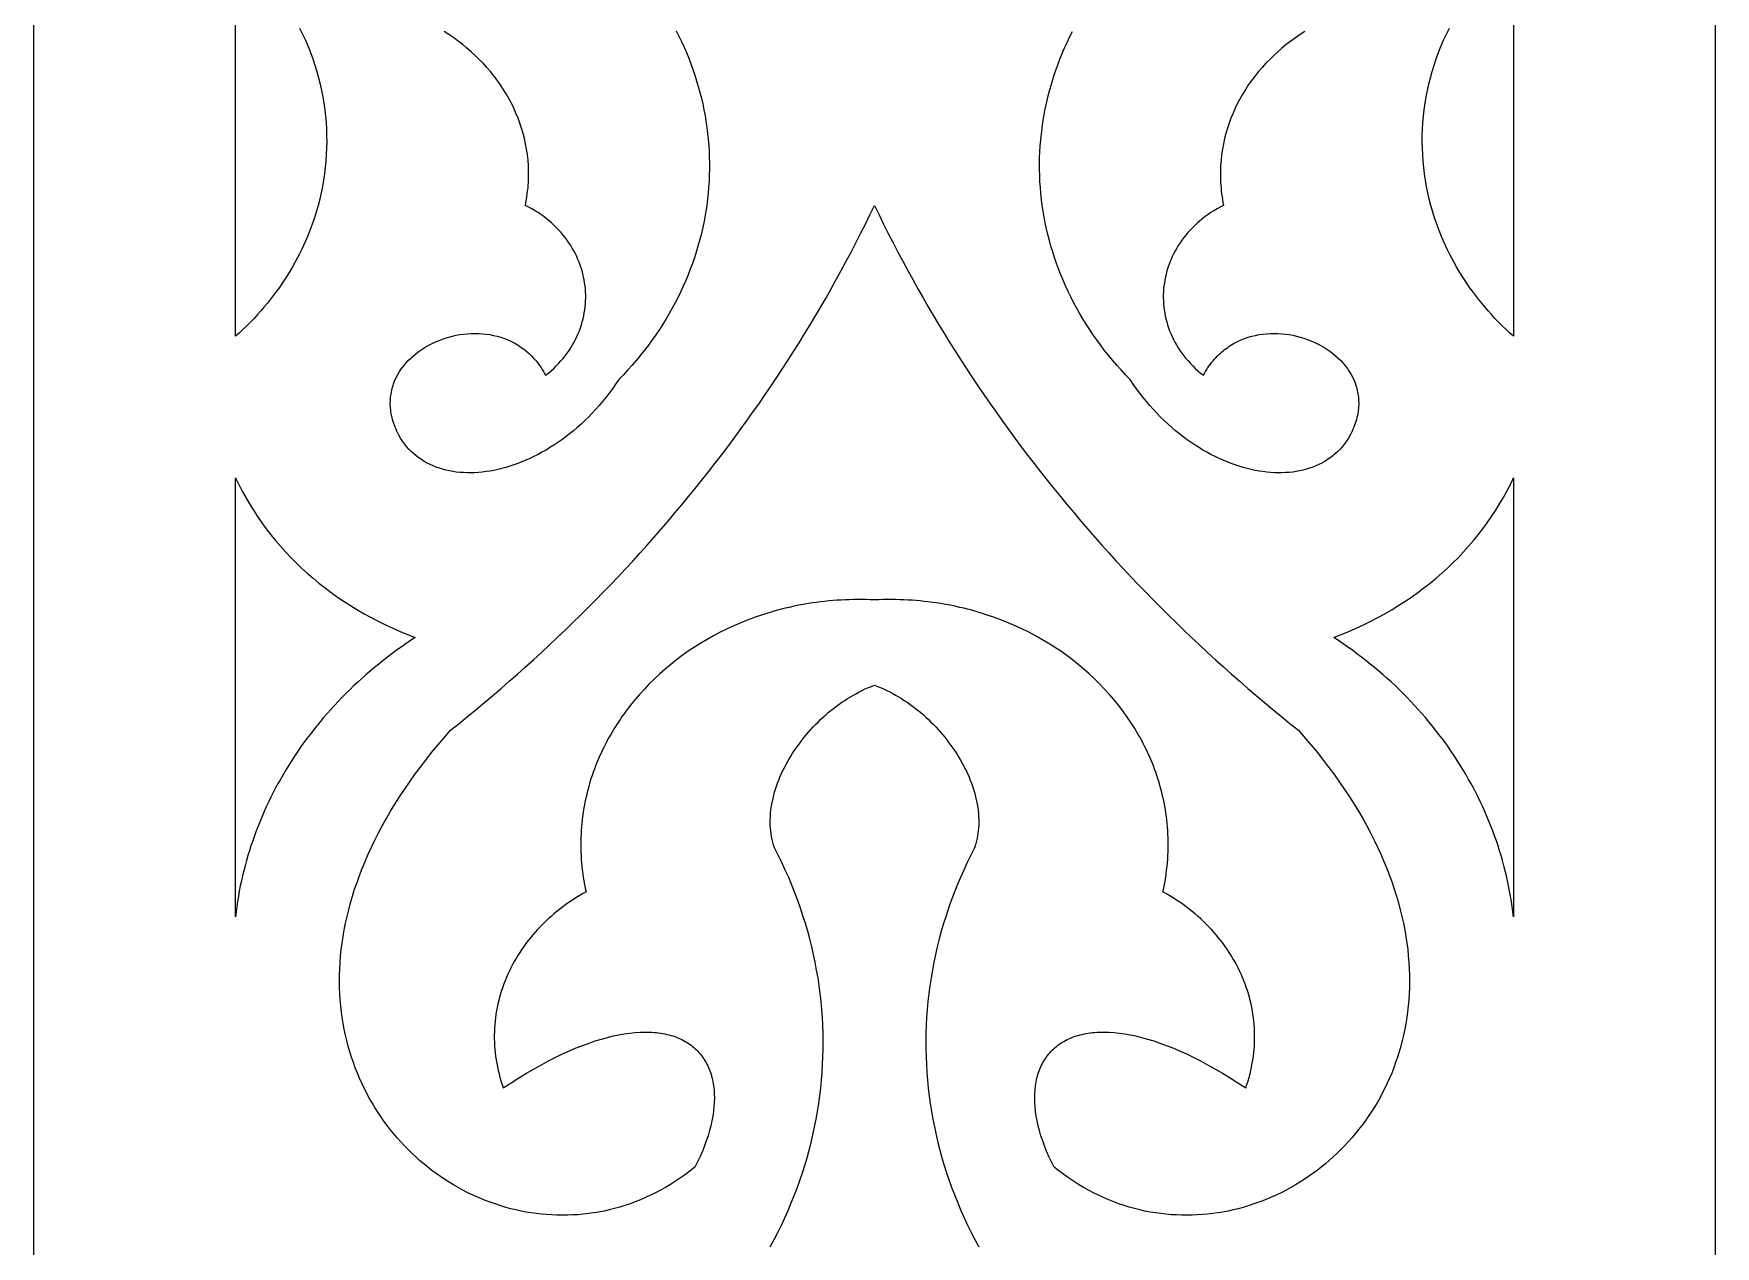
# Model space of a CAD drawing. Extents: x 2404 to 3052, y -2673 to -933.
# Drawn here: x 2404 to 2654, y -1784.7 to -1604.3 of the extents above; entities that cross this region are included whole.
import ezdxf

# ---------------------------------------------------------------- set-up
doc = ezdxf.new("R2010")
doc.units = 0
doc.layers.add('LAYER_1', color=18, linetype='CONTINUOUS')

msp = doc.modelspace()

# ---------------------------------------------------------------- linework, layer by layer
at = {"layer": 'LAYER_1'}
for points in [[(2404.01, -2673.09), (2654.01, -2673.09), (2654.01, -933.09), (2404.01, -933.09)], [(2529.01, -1629.91), (2529.68, -1631.3), (2530.37, -1632.69), (2531.06, -1634.07), (2531.77, -1635.45), (2532.49, -1636.82), (2533.21, -1638.19), (2533.95, -1639.55), (2534.7, -1640.91), (2535.45, -1642.27), (2536.22, -1643.62), (2537, -1644.96), (2537.79, -1646.3), (2538.59, -1647.63), (2539.4, -1648.96), (2540.22, -1650.29), (2541.05, -1651.61), (2541.89, -1652.92), (2542.73, -1654.23), (2543.59, -1655.53), (2544.46, -1656.83), (2545.34, -1658.12), (2546.23, -1659.41), (2547.13, -1660.69), (2548.04, -1661.96), (2548.96, -1663.23), (2549.89, -1664.5), (2550.82, -1665.75), (2551.77, -1667.01), (2552.73, -1668.25), (2553.69, -1669.49), (2554.67, -1670.73), (2555.66, -1671.96), (2556.65, -1673.18), (2557.66, -1674.4), (2558.67, -1675.61), (2559.7, -1676.82), (2560.73, -1678.01), (2561.77, -1679.21), (2562.82, -1680.39), (2563.88, -1681.57), (2564.95, -1682.75), (2566.03, -1683.92), (2567.12, -1685.08), (2568.22, -1686.23), (2569.33, -1687.38), (2570.44, -1688.52), (2571.57, -1689.66), (2572.7, -1690.79), (2573.84, -1691.91), (2574.99, -1693.02), (2576.15, -1694.13), (2577.32, -1695.23), (2578.5, -1696.33), (2579.69, -1697.42), (2580.88, -1698.5), (2582.09, -1699.57), (2583.3, -1700.64), (2584.52, -1701.7), (2585.75, -1702.76), (2586.99, -1703.8), (2588.24, -1704.84), (2589.5, -1705.87), (2590.76, -1706.9), (2592.03, -1707.91), (2593, -1709.02), (2593.94, -1710.13), (2594.84, -1711.24), (2595.72, -1712.34), (2596.56, -1713.44), (2597.37, -1714.53), (2598.15, -1715.63), (2598.89, -1716.72), (2599.61, -1717.81), (2600.3, -1718.89), (2600.95, -1719.97), (2601.58, -1721.05), (2602.18, -1722.12), (2602.75, -1723.19), (2603.29, -1724.25), (2603.8, -1725.31), (2604.28, -1726.36), (2604.74, -1727.41), (2605.16, -1728.45), (2605.56, -1729.49), (2605.94, -1730.53), (2606.28, -1731.55), (2606.61, -1732.58), (2606.9, -1733.59), (2607.17, -1734.6), (2607.41, -1735.6), (2607.63, -1736.6), (2607.83, -1737.59), (2608, -1738.57), (2608.14, -1739.55), (2608.27, -1740.52), (2608.36, -1741.48), (2608.44, -1742.43), (2608.49, -1743.38), (2608.52, -1744.32), (2608.53, -1745.25), (2608.52, -1746.17), (2608.48, -1747.08), (2608.42, -1747.99), (2608.35, -1748.88), (2608.25, -1749.77), (2608.13, -1750.65), (2607.99, -1751.52), (2607.83, -1752.38), (2607.65, -1753.23), (2607.45, -1754.07), (2607.24, -1754.89), (2607, -1755.71), (2606.75, -1756.52), (2606.48, -1757.32), (2606.19, -1758.11), (2605.89, -1758.89), (2605.56, -1759.65), (2605.22, -1760.41), (2604.87, -1761.15), (2604.5, -1761.88), (2604.11, -1762.6), (2603.71, -1763.31), (2603.29, -1764.01), (2602.86, -1764.69), (2602.41, -1765.36), (2601.95, -1766.02), (2601.47, -1766.67), (2600.98, -1767.3), (2600.48, -1767.92), (2599.97, -1768.53), (2599.44, -1769.12), (2598.9, -1769.7), (2598.35, -1770.27), (2597.78, -1770.82), (2597.21, -1771.35), (2596.62, -1771.88), (2596.03, -1772.39), (2595.42, -1772.88), (2594.8, -1773.36), (2594.18, -1773.82), (2593.54, -1774.27), (2592.89, -1774.7), (2592.24, -1775.12), (2591.57, -1775.52), (2590.9, -1775.91), (2590.22, -1776.28), (2589.54, -1776.63), (2588.84, -1776.97), (2588.14, -1777.29), (2587.43, -1777.6), (2586.72, -1777.88), (2586, -1778.15), (2585.27, -1778.4), (2584.54, -1778.64), (2583.8, -1778.86), (2583.06, -1779.06), (2582.31, -1779.24), (2581.56, -1779.4), (2580.8, -1779.55), (2580.05, -1779.67), (2579.28, -1779.78), (2578.52, -1779.87), (2577.75, -1779.94), (2576.98, -1779.99), (2576.21, -1780.02), (2575.43, -1780.03), (2574.66, -1780.02), (2573.88, -1779.99), (2573.1, -1779.95), (2572.33, -1779.88), (2571.55, -1779.79), (2570.77, -1779.68), (2569.99, -1779.55), (2569.22, -1779.4), (2568.44, -1779.22), (2567.67, -1779.03), (2566.89, -1778.81), (2566.12, -1778.58), (2565.35, -1778.32), (2564.59, -1778.04), (2563.82, -1777.73), (2563.06, -1777.41), (2562.31, -1777.06), (2561.55, -1776.69), (2560.8, -1776.3), (2560.06, -1775.88), (2559.32, -1775.44), (2558.58, -1774.98), (2557.86, -1774.49), (2557.13, -1773.98), (2556.41, -1773.44), (2555.7, -1772.88), (2555.3, -1772.08), (2554.93, -1771.28), (2554.59, -1770.5), (2554.29, -1769.72), (2554.01, -1768.95), (2553.76, -1768.2), (2553.54, -1767.45), (2553.35, -1766.72), (2553.19, -1766), (2553.06, -1765.3), (2552.95, -1764.61), (2552.88, -1763.93), (2552.83, -1763.27), (2552.82, -1762.62), (2552.83, -1761.99), (2552.87, -1761.37), (2552.94, -1760.78), (2552.98, -1760.48), (2553.03, -1760.2), (2553.09, -1759.91), (2553.15, -1759.63), (2553.23, -1759.36), (2553.3, -1759.09), (2553.39, -1758.82), (2553.48, -1758.56), (2553.58, -1758.31), (2553.69, -1758.06), (2553.8, -1757.81), (2553.92, -1757.57), (2554.04, -1757.33), (2554.17, -1757.1), (2554.31, -1756.88), (2554.46, -1756.66), (2554.61, -1756.44), (2554.77, -1756.23), (2554.93, -1756.03), (2555.1, -1755.83), (2555.28, -1755.64), (2555.47, -1755.45), (2555.66, -1755.27), (2555.85, -1755.1), (2556.06, -1754.93), (2556.27, -1754.76), (2556.48, -1754.61), (2556.71, -1754.45), (2556.93, -1754.31), (2557.17, -1754.17), (2557.41, -1754.04), (2557.66, -1753.91), (2557.91, -1753.79), (2558.17, -1753.68), (2558.44, -1753.57), (2558.71, -1753.47), (2558.99, -1753.37), (2559.27, -1753.29), (2559.56, -1753.21), (2559.86, -1753.13), (2560.16, -1753.07), (2560.47, -1753.01), (2560.78, -1752.95), (2561.1, -1752.91), (2561.43, -1752.87), (2561.76, -1752.84), (2562.1, -1752.81), (2562.44, -1752.8), (2562.79, -1752.79), (2563.15, -1752.79), (2563.88, -1752.81), (2564.63, -1752.86), (2565.4, -1752.94), (2566.2, -1753.05), (2567.02, -1753.2), (2567.86, -1753.37), (2568.72, -1753.58), (2569.61, -1753.83), (2570.51, -1754.11), (2571.44, -1754.42), (2572.39, -1754.77), (2573.36, -1755.16), (2574.35, -1755.58), (2575.37, -1756.04), (2576.4, -1756.53), (2577.45, -1757.07), (2578.53, -1757.64), (2579.62, -1758.25), (2580.73, -1758.9), (2581.87, -1759.59), (2583.02, -1760.32), (2584.19, -1761.09), (2584.37, -1760.57), (2584.54, -1760.05), (2584.69, -1759.53), (2584.83, -1759.01), (2584.96, -1758.49), (2585.07, -1757.97), (2585.17, -1757.44), (2585.26, -1756.92), (2585.33, -1756.39), (2585.4, -1755.87), (2585.45, -1755.35), (2585.48, -1754.82), (2585.51, -1754.3), (2585.52, -1753.78), (2585.52, -1753.26), (2585.51, -1752.74), (2585.49, -1752.22), (2585.45, -1751.7), (2585.41, -1751.18), (2585.35, -1750.67), (2585.27, -1750.15), (2585.19, -1749.64), (2585.1, -1749.13), (2584.99, -1748.62), (2584.87, -1748.12), (2584.74, -1747.62), (2584.6, -1747.12), (2584.45, -1746.62), (2584.28, -1746.13), (2584.11, -1745.64), (2583.92, -1745.15), (2583.72, -1744.66), (2583.51, -1744.18), (2583.29, -1743.71), (2583.06, -1743.24), (2582.82, -1742.77), (2582.57, -1742.3), (2582.3, -1741.84), (2582.03, -1741.39), (2581.74, -1740.94), (2581.45, -1740.49), (2581.14, -1740.05), (2580.82, -1739.62), (2580.5, -1739.19), (2580.16, -1738.76), (2579.81, -1738.34), (2579.46, -1737.93), (2579.09, -1737.52), (2578.71, -1737.12), (2578.32, -1736.73), (2577.93, -1736.34), (2577.52, -1735.96), (2577.1, -1735.59), (2576.68, -1735.22), (2576.24, -1734.86), (2575.79, -1734.5), (2575.34, -1734.16), (2574.87, -1733.82), (2574.4, -1733.49), (2573.92, -1733.17), (2573.42, -1732.85), (2572.92, -1732.55), (2572.41, -1732.25), (2571.89, -1731.96), (2572.01, -1731.41), (2572.11, -1730.87), (2572.21, -1730.32), (2572.3, -1729.78), (2572.38, -1729.24), (2572.44, -1728.69), (2572.5, -1728.15), (2572.55, -1727.61), (2572.6, -1727.07), (2572.63, -1726.54), (2572.65, -1726), (2572.67, -1725.47), (2572.67, -1724.93), (2572.67, -1724.4), (2572.65, -1723.87), (2572.63, -1723.34), (2572.6, -1722.82), (2572.57, -1722.29), (2572.52, -1721.77), (2572.46, -1721.25), (2572.4, -1720.73), (2572.33, -1720.21), (2572.25, -1719.7), (2572.16, -1719.18), (2572.06, -1718.67), (2571.95, -1718.16), (2571.84, -1717.65), (2571.72, -1717.15), (2571.59, -1716.65), (2571.45, -1716.15), (2571.31, -1715.65), (2571.15, -1715.16), (2570.99, -1714.66), (2570.82, -1714.17), (2570.65, -1713.69), (2570.47, -1713.2), (2570.27, -1712.72), (2570.08, -1712.24), (2569.87, -1711.77), (2569.66, -1711.3), (2569.44, -1710.83), (2569.21, -1710.36), (2568.97, -1709.9), (2568.73, -1709.44), (2568.48, -1708.98), (2568.22, -1708.53), (2567.96, -1708.08), (2567.69, -1707.63), (2567.41, -1707.19), (2567.13, -1706.75), (2566.84, -1706.32), (2566.54, -1705.89), (2566.24, -1705.46), (2565.93, -1705.04), (2565.29, -1704.2), (2564.63, -1703.38), (2563.94, -1702.58), (2563.22, -1701.79), (2562.48, -1701.02), (2561.72, -1700.27), (2560.94, -1699.54), (2560.13, -1698.83), (2559.3, -1698.13), (2558.45, -1697.46), (2557.58, -1696.81), (2556.69, -1696.18), (2555.77, -1695.56), (2554.84, -1694.97), (2553.89, -1694.41), (2552.92, -1693.86), (2551.93, -1693.34), (2550.92, -1692.85), (2549.9, -1692.37), (2548.86, -1691.92), (2547.8, -1691.5), (2546.72, -1691.1), (2545.63, -1690.73), (2545.08, -1690.55), (2544.53, -1690.39), (2543.97, -1690.22), (2543.41, -1690.07), (2542.85, -1689.92), (2542.28, -1689.78), (2541.7, -1689.64), (2541.13, -1689.51), (2540.55, -1689.39), (2539.97, -1689.28), (2539.38, -1689.17), (2538.8, -1689.07), (2538.21, -1688.98), (2537.61, -1688.9), (2537.01, -1688.82), (2536.41, -1688.75), (2535.81, -1688.69), (2535.21, -1688.64), (2534.6, -1688.59), (2533.99, -1688.55), (2533.37, -1688.52), (2532.76, -1688.5), (2532.14, -1688.48), (2531.52, -1688.48), (2530.89, -1688.48), (2530.27, -1688.49), (2529.64, -1688.5), (2529.01, -1688.53), (2528.38, -1688.5), (2527.75, -1688.49), (2527.13, -1688.48), (2526.5, -1688.48), (2525.88, -1688.48), (2525.26, -1688.5), (2524.65, -1688.52), (2524.03, -1688.55), (2523.42, -1688.59), (2522.81, -1688.64), (2522.21, -1688.69), (2521.6, -1688.75), (2521, -1688.82), (2520.41, -1688.9), (2519.81, -1688.98), (2519.22, -1689.07), (2518.63, -1689.17), (2518.05, -1689.28), (2517.47, -1689.39), (2516.89, -1689.51), (2516.31, -1689.64), (2515.74, -1689.78), (2515.17, -1689.92), (2514.61, -1690.07), (2514.05, -1690.22), (2513.49, -1690.39), (2512.38, -1690.73), (2511.29, -1691.1), (2510.22, -1691.5), (2509.16, -1691.92), (2508.12, -1692.37), (2507.1, -1692.85), (2506.09, -1693.34), (2505.1, -1693.86), (2504.13, -1694.41), (2503.18, -1694.97), (2502.24, -1695.56), (2501.33, -1696.18), (2500.44, -1696.81), (2499.57, -1697.46), (2498.72, -1698.13), (2497.89, -1698.83), (2497.08, -1699.54), (2496.3, -1700.27), (2495.53, -1701.02), (2494.8, -1701.79), (2494.08, -1702.58), (2493.39, -1703.38), (2492.73, -1704.2), (2492.4, -1704.62), (2492.09, -1705.04), (2491.78, -1705.46), (2491.47, -1705.89), (2491.18, -1706.32), (2490.89, -1706.75), (2490.6, -1707.19), (2490.33, -1707.63), (2490.06, -1708.08), (2489.79, -1708.53), (2489.54, -1708.98), (2489.29, -1709.44), (2489.05, -1709.9), (2488.81, -1710.36), (2488.58, -1710.83), (2488.36, -1711.3), (2488.15, -1711.77), (2487.94, -1712.24), (2487.74, -1712.72), (2487.55, -1713.2), (2487.37, -1713.69), (2487.19, -1714.17), (2487.02, -1714.66), (2486.86, -1715.16), (2486.71, -1715.65), (2486.57, -1716.15), (2486.43, -1716.65), (2486.3, -1717.15), (2486.18, -1717.65), (2486.06, -1718.16), (2485.96, -1718.67), (2485.86, -1719.18), (2485.77, -1719.7), (2485.69, -1720.21), (2485.62, -1720.73), (2485.56, -1721.25), (2485.5, -1721.77), (2485.45, -1722.29), (2485.41, -1722.82), (2485.38, -1723.34), (2485.36, -1723.87), (2485.35, -1724.4), (2485.35, -1724.93), (2485.35, -1725.47), (2485.37, -1726), (2485.39, -1726.54), (2485.42, -1727.07), (2485.46, -1727.61), (2485.51, -1728.15), (2485.57, -1728.69), (2485.64, -1729.24), (2485.72, -1729.78), (2485.81, -1730.32), (2485.91, -1730.87), (2486.01, -1731.41), (2486.13, -1731.96), (2485.61, -1732.25), (2485.1, -1732.55), (2484.6, -1732.85), (2484.1, -1733.17), (2483.62, -1733.49), (2483.14, -1733.82), (2482.68, -1734.16), (2482.22, -1734.5), (2481.78, -1734.86), (2481.34, -1735.22), (2480.92, -1735.59), (2480.5, -1735.96), (2480.09, -1736.34), (2479.69, -1736.73), (2479.31, -1737.12), (2478.93, -1737.52), (2478.56, -1737.93), (2478.2, -1738.34), (2477.86, -1738.76), (2477.52, -1739.19), (2477.19, -1739.62), (2476.88, -1740.05), (2476.57, -1740.49), (2476.28, -1740.94), (2475.99, -1741.39), (2475.72, -1741.84), (2475.45, -1742.3), (2475.2, -1742.77), (2474.96, -1743.24), (2474.73, -1743.71), (2474.51, -1744.18), (2474.3, -1744.66), (2474.1, -1745.15), (2473.91, -1745.64), (2473.74, -1746.13), (2473.57, -1746.62), (2473.42, -1747.12), (2473.28, -1747.62), (2473.15, -1748.12), (2473.03, -1748.62), (2472.92, -1749.13), (2472.83, -1749.64), (2472.74, -1750.15), (2472.67, -1750.67), (2472.61, -1751.18), (2472.57, -1751.7), (2472.53, -1752.22), (2472.51, -1752.74), (2472.49, -1753.26), (2472.49, -1753.78), (2472.51, -1754.3), (2472.53, -1754.82), (2472.57, -1755.35), (2472.62, -1755.87), (2472.68, -1756.39), (2472.76, -1756.92), (2472.85, -1757.44), (2472.95, -1757.97), (2473.06, -1758.49), (2473.19, -1759.01), (2473.33, -1759.53), (2473.48, -1760.05), (2473.65, -1760.57), (2473.83, -1761.09), (2475, -1760.32), (2476.15, -1759.59), (2477.28, -1758.9), (2478.4, -1758.25), (2479.49, -1757.64), (2480.56, -1757.07), (2481.62, -1756.53), (2482.65, -1756.04), (2483.66, -1755.58), (2484.66, -1755.16), (2485.63, -1754.77), (2486.58, -1754.42), (2487.5, -1754.11), (2488.41, -1753.83), (2489.3, -1753.58), (2490.16, -1753.37), (2491, -1753.2), (2491.82, -1753.05), (2492.62, -1752.94), (2493.39, -1752.86), (2494.14, -1752.81), (2494.87, -1752.79), (2495.22, -1752.79), (2495.57, -1752.8), (2495.92, -1752.81), (2496.26, -1752.84), (2496.59, -1752.87), (2496.91, -1752.91), (2497.23, -1752.95), (2497.55, -1753.01), (2497.86, -1753.07), (2498.16, -1753.13), (2498.46, -1753.21), (2498.75, -1753.29), (2499.03, -1753.37), (2499.31, -1753.47), (2499.58, -1753.57), (2499.85, -1753.68), (2500.11, -1753.79), (2500.36, -1753.91), (2500.61, -1754.04), (2500.85, -1754.17), (2501.08, -1754.31), (2501.31, -1754.45), (2501.53, -1754.61), (2501.75, -1754.76), (2501.96, -1754.93), (2502.16, -1755.1), (2502.36, -1755.27), (2502.55, -1755.45), (2502.74, -1755.64), (2502.91, -1755.83), (2503.09, -1756.03), (2503.25, -1756.23), (2503.41, -1756.44), (2503.56, -1756.66), (2503.71, -1756.88), (2503.84, -1757.1), (2503.98, -1757.33), (2504.1, -1757.57), (2504.22, -1757.81), (2504.33, -1758.06), (2504.44, -1758.31), (2504.54, -1758.56), (2504.63, -1758.82), (2504.71, -1759.09), (2504.79, -1759.36), (2504.86, -1759.63), (2504.93, -1759.91), (2504.99, -1760.2), (2505.04, -1760.48), (2505.08, -1760.78), (2505.15, -1761.37), (2505.19, -1761.99), (2505.2, -1762.62), (2505.18, -1763.27), (2505.14, -1763.93), (2505.06, -1764.61), (2504.96, -1765.3), (2504.83, -1766), (2504.67, -1766.72), (2504.48, -1767.45), (2504.26, -1768.2), (2504.01, -1768.95), (2503.73, -1769.72), (2503.42, -1770.5), (2503.09, -1771.28), (2502.72, -1772.08), (2502.32, -1772.88), (2501.6, -1773.44), (2500.89, -1773.98), (2500.16, -1774.49), (2499.43, -1774.98), (2498.7, -1775.44), (2497.96, -1775.88), (2497.21, -1776.3), (2496.47, -1776.69), (2495.71, -1777.06), (2494.96, -1777.41), (2494.2, -1777.73), (2493.43, -1778.04), (2492.67, -1778.32), (2491.9, -1778.58), (2491.13, -1778.81), (2490.35, -1779.03), (2489.58, -1779.22), (2488.8, -1779.4), (2488.03, -1779.55), (2487.25, -1779.68), (2486.47, -1779.79), (2485.69, -1779.88), (2484.91, -1779.95), (2484.14, -1779.99), (2483.36, -1780.02), (2482.58, -1780.03), (2481.81, -1780.02), (2481.04, -1779.99), (2480.27, -1779.94), (2479.5, -1779.87), (2478.73, -1779.78), (2477.97, -1779.67), (2477.21, -1779.55), (2476.46, -1779.4), (2475.71, -1779.24), (2474.96, -1779.06), (2474.22, -1778.86), (2473.48, -1778.64), (2472.75, -1778.4), (2472.02, -1778.15), (2471.3, -1777.88), (2470.59, -1777.6), (2469.88, -1777.29), (2469.18, -1776.97), (2468.48, -1776.63), (2467.79, -1776.28), (2467.12, -1775.91), (2466.44, -1775.52), (2465.78, -1775.12), (2465.13, -1774.7), (2464.48, -1774.27), (2463.84, -1773.82), (2463.22, -1773.36), (2462.6, -1772.88), (2461.99, -1772.39), (2461.39, -1771.88), (2460.81, -1771.35), (2460.23, -1770.82), (2459.67, -1770.27), (2459.12, -1769.7), (2458.58, -1769.12), (2458.05, -1768.53), (2457.54, -1767.92), (2457.03, -1767.3), (2456.55, -1766.67), (2456.07, -1766.02), (2455.61, -1765.36), (2455.16, -1764.69), (2454.73, -1764.01), (2454.31, -1763.31), (2453.91, -1762.6), (2453.52, -1761.88), (2453.15, -1761.15), (2452.79, -1760.41), (2452.46, -1759.65), (2452.13, -1758.89), (2451.83, -1758.11), (2451.54, -1757.32), (2451.27, -1756.52), (2451.02, -1755.71), (2450.78, -1754.89), (2450.56, -1754.07), (2450.37, -1753.23), (2450.19, -1752.38), (2450.03, -1751.52), (2449.89, -1750.65), (2449.77, -1749.77), (2449.67, -1748.88), (2449.6, -1747.99), (2449.54, -1747.08), (2449.5, -1746.17), (2449.49, -1745.25), (2449.5, -1744.32), (2449.53, -1743.38), (2449.58, -1742.43), (2449.65, -1741.48), (2449.75, -1740.52), (2449.88, -1739.55), (2450.02, -1738.57), (2450.19, -1737.59), (2450.39, -1736.6), (2450.6, -1735.6), (2450.85, -1734.6), (2451.12, -1733.59), (2451.41, -1732.58), (2451.73, -1731.55), (2452.08, -1730.53), (2452.45, -1729.49), (2452.86, -1728.45), (2453.28, -1727.41), (2453.74, -1726.36), (2454.22, -1725.31), (2454.73, -1724.25), (2455.27, -1723.19), (2455.84, -1722.12), (2456.44, -1721.05), (2457.07, -1719.97), (2457.72, -1718.89), (2458.41, -1717.81), (2459.12, -1716.72), (2459.87, -1715.63), (2460.65, -1714.53), (2461.46, -1713.44), (2462.3, -1712.34), (2463.17, -1711.24), (2464.08, -1710.13), (2465.02, -1709.02), (2465.99, -1707.91), (2467.26, -1706.9), (2468.52, -1705.87), (2469.78, -1704.84), (2471.03, -1703.8), (2472.26, -1702.76), (2473.49, -1701.7), (2474.72, -1700.64), (2475.93, -1699.57), (2477.13, -1698.5), (2478.33, -1697.42), (2479.52, -1696.33), (2480.69, -1695.23), (2481.86, -1694.13), (2483.02, -1693.02), (2484.18, -1691.91), (2485.32, -1690.79), (2486.45, -1689.66), (2487.58, -1688.52), (2488.69, -1687.38), (2489.8, -1686.23), (2490.9, -1685.08), (2491.99, -1683.92), (2493.06, -1682.75), (2494.13, -1681.57), (2495.2, -1680.39), (2496.25, -1679.21), (2497.29, -1678.01), (2498.32, -1676.82), (2499.35, -1675.61), (2500.36, -1674.4), (2501.37, -1673.18), (2502.36, -1671.96), (2503.35, -1670.73), (2504.32, -1669.49), (2505.29, -1668.25), (2506.25, -1667.01), (2507.2, -1665.75), (2508.13, -1664.5), (2509.06, -1663.23), (2509.98, -1661.96), (2510.89, -1660.69), (2511.79, -1659.41), (2512.68, -1658.12), (2513.56, -1656.83), (2514.42, -1655.53), (2515.28, -1654.23), (2516.13, -1652.92), (2516.97, -1651.61), (2517.8, -1650.29), (2518.62, -1648.96), (2519.43, -1647.63), (2520.23, -1646.3), (2521.02, -1644.96), (2521.8, -1643.62), (2522.56, -1642.27), (2523.32, -1640.91), (2524.07, -1639.55), (2524.81, -1638.19), (2525.53, -1636.82), (2526.25, -1635.45), (2526.95, -1634.07), (2527.65, -1632.69), (2528.33, -1631.3)], [(2434.01, -1670.37), (2434.49, -1671.37), (2435, -1672.35), (2435.53, -1673.32), (2436.09, -1674.27), (2436.67, -1675.21), (2437.28, -1676.14), (2437.91, -1677.05), (2438.57, -1677.95), (2439.26, -1678.84), (2439.96, -1679.7), (2440.69, -1680.55), (2441.44, -1681.39), (2442.22, -1682.21), (2443.02, -1683.01), (2443.84, -1683.79), (2444.68, -1684.56), (2445.54, -1685.31), (2446.42, -1686.04), (2447.33, -1686.75), (2448.25, -1687.44), (2449.19, -1688.11), (2450.15, -1688.76), (2451.13, -1689.39), (2452.13, -1690), (2453.15, -1690.59), (2454.19, -1691.16), (2455.24, -1691.71), (2456.31, -1692.23), (2457.39, -1692.74), (2458.5, -1693.22), (2459.61, -1693.67), (2460.75, -1694.11), (2460.04, -1694.58), (2459.34, -1695.05), (2458.65, -1695.54), (2457.96, -1696.03), (2457.28, -1696.53), (2456.62, -1697.03), (2455.96, -1697.55), (2455.31, -1698.07), (2454.66, -1698.6), (2454.03, -1699.13), (2453.41, -1699.67), (2452.79, -1700.22), (2452.18, -1700.77), (2451.58, -1701.33), (2450.99, -1701.9), (2450.41, -1702.47), (2449.84, -1703.05), (2449.28, -1703.63), (2448.72, -1704.23), (2448.18, -1704.82), (2447.64, -1705.43), (2447.11, -1706.04), (2446.6, -1706.65), (2446.09, -1707.27), (2445.59, -1707.9), (2445.1, -1708.53), (2444.62, -1709.16), (2444.15, -1709.81), (2443.69, -1710.45), (2443.24, -1711.1), (2442.8, -1711.76), (2442.37, -1712.42), (2441.94, -1713.09), (2441.53, -1713.76), (2441.13, -1714.44), (2440.74, -1715.12), (2440.35, -1715.8), (2439.98, -1716.49), (2439.62, -1717.19), (2439.27, -1717.88), (2438.93, -1718.59), (2438.6, -1719.29), (2438.27, -1720), (2437.96, -1720.72), (2437.66, -1721.44), (2437.37, -1722.16), (2437.09, -1722.88), (2436.83, -1723.61), (2436.57, -1724.34), (2436.32, -1725.08), (2436.08, -1725.82), (2435.86, -1726.56), (2435.64, -1727.3), (2435.44, -1728.05), (2435.25, -1728.8), (2435.06, -1729.56), (2434.89, -1730.31), (2434.73, -1731.07), (2434.58, -1731.83), (2434.45, -1732.6), (2434.32, -1733.37), (2434.21, -1734.13), (2434.1, -1734.91), (2434.01, -1735.68)], [(2624.01, -1735.68), (2623.92, -1734.91), (2623.81, -1734.13), (2623.7, -1733.37), (2623.57, -1732.6), (2623.43, -1731.83), (2623.28, -1731.07), (2623.12, -1730.31), (2622.95, -1729.56), (2622.77, -1728.8), (2622.58, -1728.05), (2622.37, -1727.3), (2622.16, -1726.56), (2621.93, -1725.82), (2621.7, -1725.08), (2621.45, -1724.34), (2621.19, -1723.61), (2620.92, -1722.88), (2620.64, -1722.16), (2620.35, -1721.44), (2620.05, -1720.72), (2619.74, -1720), (2619.42, -1719.29), (2619.09, -1718.59), (2618.75, -1717.88), (2618.4, -1717.19), (2618.04, -1716.49), (2617.66, -1715.8), (2617.28, -1715.12), (2616.89, -1714.44), (2616.49, -1713.76), (2616.07, -1713.09), (2615.65, -1712.42), (2615.22, -1711.76), (2614.78, -1711.1), (2614.33, -1710.45), (2613.87, -1709.81), (2613.4, -1709.16), (2612.92, -1708.53), (2612.43, -1707.9), (2611.93, -1707.27), (2611.42, -1706.65), (2610.9, -1706.04), (2610.38, -1705.43), (2609.84, -1704.82), (2609.3, -1704.23), (2608.74, -1703.63), (2608.18, -1703.05), (2607.61, -1702.47), (2607.03, -1701.9), (2606.44, -1701.33), (2605.84, -1700.77), (2605.23, -1700.22), (2604.61, -1699.67), (2603.99, -1699.13), (2603.35, -1698.6), (2602.71, -1698.07), (2602.06, -1697.55), (2601.4, -1697.03), (2600.73, -1696.53), (2600.06, -1696.03), (2599.37, -1695.54), (2598.68, -1695.05), (2597.98, -1694.58), (2597.27, -1694.11), (2598.4, -1693.67), (2599.52, -1693.22), (2600.62, -1692.74), (2601.71, -1692.23), (2602.78, -1691.71), (2603.83, -1691.16), (2604.87, -1690.59), (2605.89, -1690), (2606.88, -1689.39), (2607.87, -1688.76), (2608.83, -1688.11), (2609.77, -1687.44), (2610.69, -1686.75), (2611.6, -1686.04), (2612.48, -1685.31), (2613.34, -1684.56), (2614.18, -1683.79), (2615, -1683.01), (2615.8, -1682.21), (2616.57, -1681.39), (2617.33, -1680.55), (2618.06, -1679.7), (2618.76, -1678.84), (2619.45, -1677.95), (2620.1, -1677.05), (2620.74, -1676.14), (2621.35, -1675.21), (2621.93, -1674.27), (2622.49, -1673.32), (2623.02, -1672.35), (2623.53, -1671.37), (2624.01, -1670.37)]]:
    msp.add_lwpolyline(points, close=True, dxfattribs=at)
for points in [[(2443.55, -1603.5), (2443.99, -1604.4), (2444.41, -1605.32), (2444.8, -1606.24), (2445.16, -1607.16), (2445.5, -1608.09), (2445.82, -1609.02), (2446.1, -1609.96), (2446.37, -1610.9), (2446.6, -1611.84), (2446.81, -1612.79), (2447, -1613.74), (2447.16, -1614.69), (2447.29, -1615.65), (2447.4, -1616.6), (2447.48, -1617.55), (2447.54, -1618.51), (2447.57, -1619.47), (2447.58, -1620.42), (2447.56, -1621.38), (2447.52, -1622.33), (2447.46, -1623.28), (2447.36, -1624.23), (2447.25, -1625.18), (2447.11, -1626.12), (2446.94, -1627.06), (2446.75, -1628), (2446.54, -1628.94), (2446.3, -1629.87), (2446.11, -1630.54), (2445.91, -1631.21), (2445.69, -1631.88), (2445.47, -1632.54), (2445.22, -1633.2), (2444.97, -1633.86), (2444.71, -1634.52), (2444.43, -1635.17), (2444.14, -1635.82), (2443.83, -1636.46), (2443.52, -1637.1), (2443.19, -1637.74), (2442.85, -1638.37), (2442.49, -1638.99), (2442.13, -1639.62), (2441.75, -1640.23), (2441.36, -1640.85), (2440.95, -1641.45), (2440.54, -1642.06), (2440.11, -1642.65), (2439.67, -1643.24), (2439.22, -1643.83), (2438.75, -1644.41), (2438.27, -1644.98), (2437.78, -1645.55), (2437.28, -1646.11), (2436.77, -1646.67), (2436.24, -1647.22), (2435.7, -1647.76), (2435.15, -1648.29), (2434.59, -1648.82), (2434.01, -1649.34), (2434.01, -1629.87), (2434.01, -1543.32)], [(2624.01, -1543.32), (2624.01, -1629.87), (2624.01, -1649.34), (2623.43, -1648.82), (2622.87, -1648.29), (2622.32, -1647.76), (2621.78, -1647.22), (2621.25, -1646.67), (2620.74, -1646.11), (2620.24, -1645.55), (2619.75, -1644.98), (2619.27, -1644.41), (2618.8, -1643.83), (2618.35, -1643.24), (2617.91, -1642.65), (2617.48, -1642.06), (2617.06, -1641.45), (2616.66, -1640.85), (2616.27, -1640.23), (2615.89, -1639.62), (2615.52, -1638.99), (2615.17, -1638.37), (2614.83, -1637.74), (2614.5, -1637.1), (2614.18, -1636.46), (2613.88, -1635.82), (2613.59, -1635.17), (2613.31, -1634.52), (2613.05, -1633.86), (2612.79, -1633.2), (2612.55, -1632.54), (2612.33, -1631.88), (2612.11, -1631.21), (2611.91, -1630.54), (2611.72, -1629.87), (2611.48, -1628.94), (2611.27, -1628), (2611.08, -1627.06), (2610.91, -1626.12), (2610.77, -1625.18), (2610.65, -1624.23), (2610.56, -1623.28), (2610.5, -1622.33), (2610.45, -1621.38), (2610.44, -1620.42), (2610.44, -1619.47), (2610.48, -1618.51), (2610.54, -1617.55), (2610.62, -1616.6), (2610.73, -1615.65), (2610.86, -1614.69), (2611.02, -1613.74), (2611.21, -1612.79), (2611.42, -1611.84), (2611.65, -1610.9), (2611.91, -1609.96), (2612.2, -1609.02), (2612.51, -1608.09), (2612.85, -1607.16), (2613.22, -1606.24), (2613.61, -1605.32), (2614.03, -1604.4), (2614.47, -1603.5)], [(2499.53, -1603.91), (2499.94, -1604.71), (2500.33, -1605.52), (2500.7, -1606.34), (2501.05, -1607.16), (2501.39, -1607.99), (2501.71, -1608.83), (2502.01, -1609.66), (2502.3, -1610.51), (2502.57, -1611.36), (2502.82, -1612.21), (2503.06, -1613.07), (2503.27, -1613.93), (2503.47, -1614.79), (2503.65, -1615.66), (2503.82, -1616.53), (2503.96, -1617.41), (2504.09, -1618.28), (2504.2, -1619.17), (2504.29, -1620.05), (2504.36, -1620.93), (2504.42, -1621.82), (2504.45, -1622.71), (2504.47, -1623.6), (2504.47, -1624.49), (2504.45, -1625.39), (2504.41, -1626.28), (2504.35, -1627.18), (2504.28, -1628.07), (2504.18, -1628.97), (2504.06, -1629.87), (2503.93, -1630.75), (2503.78, -1631.62), (2503.62, -1632.49), (2503.43, -1633.36), (2503.23, -1634.23), (2503.01, -1635.09), (2502.77, -1635.96), (2502.51, -1636.81), (2502.23, -1637.67), (2501.94, -1638.52), (2501.63, -1639.36), (2501.3, -1640.2), (2500.95, -1641.04), (2500.59, -1641.87), (2500.21, -1642.7), (2499.81, -1643.52), (2499.39, -1644.34), (2498.95, -1645.15), (2498.5, -1645.95), (2498.03, -1646.75), (2497.54, -1647.54), (2497.03, -1648.33), (2496.51, -1649.11), (2495.96, -1649.88), (2495.4, -1650.64), (2494.83, -1651.4), (2494.23, -1652.15), (2493.62, -1652.89), (2492.99, -1653.62), (2492.34, -1654.34), (2491.68, -1655.06), (2491, -1655.76), (2490.53, -1656.45), (2490.06, -1657.13), (2489.58, -1657.78), (2489.08, -1658.42), (2488.58, -1659.04), (2488.06, -1659.64), (2487.54, -1660.23), (2487.01, -1660.8), (2486.47, -1661.35), (2485.93, -1661.88), (2485.38, -1662.4), (2484.82, -1662.89), (2484.25, -1663.37), (2483.69, -1663.84), (2483.11, -1664.28), (2482.53, -1664.71), (2481.95, -1665.12), (2481.36, -1665.51), (2480.77, -1665.89), (2480.18, -1666.25), (2479.58, -1666.59), (2478.99, -1666.91), (2478.39, -1667.21), (2477.79, -1667.5), (2477.19, -1667.77), (2476.59, -1668.02), (2475.99, -1668.25), (2475.39, -1668.46), (2474.8, -1668.66), (2474.2, -1668.84), (2473.61, -1669), (2473.02, -1669.14), (2472.43, -1669.27), (2471.85, -1669.37), (2471.27, -1669.46), (2470.7, -1669.53), (2470.13, -1669.59), (2469.56, -1669.62), (2469.01, -1669.64), (2468.45, -1669.63), (2467.91, -1669.61), (2467.37, -1669.57), (2466.84, -1669.52), (2466.32, -1669.44), (2465.81, -1669.35), (2465.3, -1669.24), (2464.81, -1669.11), (2464.32, -1668.96), (2463.85, -1668.79), (2463.39, -1668.6), (2462.94, -1668.4), (2462.5, -1668.18), (2462.07, -1667.94), (2461.65, -1667.68), (2461.25, -1667.4), (2460.86, -1667.1), (2460.49, -1666.78), (2460.13, -1666.45), (2459.79, -1666.1), (2459.46, -1665.72), (2459.15, -1665.33), (2458.85, -1664.92), (2458.57, -1664.5), (2458.31, -1664.05), (2458.15, -1663.75), (2458.01, -1663.45), (2457.88, -1663.16), (2457.76, -1662.86), (2457.65, -1662.57), (2457.54, -1662.28), (2457.45, -1661.99), (2457.37, -1661.7), (2457.29, -1661.41), (2457.23, -1661.13), (2457.17, -1660.85), (2457.13, -1660.56), (2457.09, -1660.29), (2457.06, -1660.01), (2457.04, -1659.74), (2457.03, -1659.46), (2457.03, -1659.19), (2457.04, -1658.93), (2457.05, -1658.66), (2457.07, -1658.4), (2457.1, -1658.14), (2457.14, -1657.88), (2457.19, -1657.63), (2457.24, -1657.37), (2457.3, -1657.12), (2457.37, -1656.88), (2457.44, -1656.63), (2457.53, -1656.39), (2457.71, -1655.92), (2457.92, -1655.45), (2458.16, -1655), (2458.42, -1654.56), (2458.71, -1654.14), (2459.02, -1653.73), (2459.35, -1653.33), (2459.71, -1652.95), (2460.08, -1652.58), (2460.47, -1652.22), (2460.88, -1651.89), (2461.3, -1651.56), (2461.75, -1651.26), (2462.2, -1650.97), (2462.67, -1650.7), (2463.16, -1650.44), (2463.65, -1650.21), (2464.16, -1649.99), (2464.67, -1649.79), (2465.2, -1649.61), (2465.73, -1649.45), (2466.27, -1649.31), (2466.82, -1649.19), (2467.37, -1649.09), (2467.92, -1649.01), (2468.48, -1648.95), (2469.04, -1648.92), (2469.6, -1648.91), (2470.16, -1648.92), (2470.72, -1648.95), (2471.27, -1649.01), (2471.83, -1649.09), (2472.38, -1649.2), (2472.92, -1649.33), (2473.46, -1649.48), (2473.99, -1649.67), (2474.51, -1649.88), (2475.03, -1650.11), (2475.53, -1650.37), (2476.02, -1650.66), (2476.26, -1650.82), (2476.5, -1650.98), (2476.74, -1651.15), (2476.97, -1651.32), (2477.2, -1651.5), (2477.42, -1651.69), (2477.65, -1651.89), (2477.86, -1652.1), (2478.08, -1652.31), (2478.28, -1652.53), (2478.49, -1652.76), (2478.69, -1652.99), (2478.89, -1653.23), (2479.08, -1653.48), (2479.26, -1653.74), (2479.45, -1654), (2479.62, -1654.28), (2479.79, -1654.56), (2479.96, -1654.85), (2480.12, -1655.14), (2480.54, -1654.8), (2480.94, -1654.46), (2481.33, -1654.11), (2481.7, -1653.74), (2482.05, -1653.38), (2482.4, -1653), (2482.72, -1652.62), (2483.03, -1652.23), (2483.33, -1651.84), (2483.61, -1651.44), (2483.87, -1651.03), (2484.12, -1650.62), (2484.35, -1650.21), (2484.57, -1649.79), (2484.78, -1649.37), (2484.97, -1648.94), (2485.14, -1648.51), (2485.3, -1648.07), (2485.44, -1647.64), (2485.57, -1647.2), (2485.69, -1646.76), (2485.79, -1646.31), (2485.87, -1645.87), (2485.94, -1645.42), (2486, -1644.97), (2486.04, -1644.52), (2486.07, -1644.07), (2486.08, -1643.62), (2486.08, -1643.17), (2486.06, -1642.72), (2486.03, -1642.27), (2485.98, -1641.83), (2485.92, -1641.38), (2485.85, -1640.94), (2485.76, -1640.49), (2485.66, -1640.05), (2485.54, -1639.62), (2485.41, -1639.18), (2485.26, -1638.75), (2485.1, -1638.32), (2484.93, -1637.9), (2484.74, -1637.47), (2484.54, -1637.06), (2484.32, -1636.65), (2484.09, -1636.24), (2483.85, -1635.84), (2483.59, -1635.44), (2483.32, -1635.05), (2483.03, -1634.67), (2482.73, -1634.29), (2482.42, -1633.92), (2482.09, -1633.56), (2481.75, -1633.2), (2481.4, -1632.86), (2481.03, -1632.52), (2480.65, -1632.18), (2480.26, -1631.86), (2479.85, -1631.55), (2479.43, -1631.24), (2478.99, -1630.95), (2478.55, -1630.66), (2478.08, -1630.39), (2477.61, -1630.12), (2477.12, -1629.87), (2477.2, -1629.44), (2477.28, -1629.01), (2477.35, -1628.58), (2477.4, -1628.16), (2477.45, -1627.73), (2477.5, -1627.31), (2477.53, -1626.89), (2477.56, -1626.47), (2477.58, -1626.05), (2477.59, -1625.63), (2477.59, -1625.21), (2477.59, -1624.8), (2477.56, -1623.97), (2477.5, -1623.15), (2477.41, -1622.34), (2477.29, -1621.53), (2477.15, -1620.74), (2476.98, -1619.95), (2476.78, -1619.17), (2476.55, -1618.4), (2476.3, -1617.63), (2476.02, -1616.88), (2475.71, -1616.14), (2475.38, -1615.41), (2475.03, -1614.69), (2474.65, -1613.98), (2474.25, -1613.28), (2473.83, -1612.59), (2473.38, -1611.92), (2472.92, -1611.26), (2472.43, -1610.61), (2471.91, -1609.98), (2471.38, -1609.36), (2470.83, -1608.75), (2470.26, -1608.16), (2469.67, -1607.59), (2469.06, -1607.03), (2468.43, -1606.49), (2467.79, -1605.96), (2467.13, -1605.45), (2466.45, -1604.96), (2465.75, -1604.48), (2465.04, -1604.03)], [(2592.98, -1604.03), (2592.27, -1604.48), (2591.57, -1604.96), (2590.89, -1605.45), (2590.23, -1605.96), (2589.58, -1606.49), (2588.96, -1607.03), (2588.35, -1607.59), (2587.76, -1608.16), (2587.19, -1608.75), (2586.63, -1609.36), (2586.1, -1609.98), (2585.59, -1610.61), (2585.1, -1611.26), (2584.63, -1611.92), (2584.19, -1612.59), (2583.77, -1613.28), (2583.36, -1613.98), (2582.99, -1614.69), (2582.63, -1615.41), (2582.31, -1616.14), (2582, -1616.88), (2581.72, -1617.63), (2581.47, -1618.4), (2581.24, -1619.17), (2581.04, -1619.95), (2580.87, -1620.74), (2580.72, -1621.53), (2580.61, -1622.34), (2580.52, -1623.15), (2580.46, -1623.97), (2580.44, -1624.38), (2580.43, -1624.8), (2580.43, -1625.21), (2580.43, -1625.63), (2580.44, -1626.05), (2580.46, -1626.47), (2580.49, -1626.89), (2580.52, -1627.31), (2580.56, -1627.73), (2580.61, -1628.16), (2580.67, -1628.58), (2580.74, -1629.01), (2580.81, -1629.44), (2580.9, -1629.87), (2580.41, -1630.12), (2579.93, -1630.39), (2579.47, -1630.66), (2579.02, -1630.95), (2578.59, -1631.24), (2578.17, -1631.55), (2577.76, -1631.86), (2577.37, -1632.18), (2576.98, -1632.52), (2576.62, -1632.86), (2576.26, -1633.2), (2575.92, -1633.56), (2575.6, -1633.92), (2575.28, -1634.29), (2574.99, -1634.67), (2574.7, -1635.05), (2574.43, -1635.44), (2574.17, -1635.84), (2573.93, -1636.24), (2573.7, -1636.65), (2573.48, -1637.06), (2573.28, -1637.47), (2573.09, -1637.9), (2572.92, -1638.32), (2572.76, -1638.75), (2572.61, -1639.18), (2572.48, -1639.62), (2572.36, -1640.05), (2572.26, -1640.49), (2572.17, -1640.94), (2572.1, -1641.38), (2572.04, -1641.83), (2571.99, -1642.27), (2571.96, -1642.72), (2571.94, -1643.17), (2571.94, -1643.62), (2571.95, -1644.07), (2571.98, -1644.52), (2572.02, -1644.97), (2572.07, -1645.42), (2572.15, -1645.87), (2572.23, -1646.31), (2572.33, -1646.76), (2572.45, -1647.2), (2572.57, -1647.64), (2572.72, -1648.07), (2572.88, -1648.51), (2573.05, -1648.94), (2573.24, -1649.37), (2573.45, -1649.79), (2573.67, -1650.21), (2573.9, -1650.62), (2574.15, -1651.03), (2574.41, -1651.44), (2574.69, -1651.84), (2574.99, -1652.23), (2575.3, -1652.62), (2575.62, -1653), (2575.96, -1653.38), (2576.32, -1653.74), (2576.69, -1654.11), (2577.08, -1654.46), (2577.48, -1654.8), (2577.9, -1655.14), (2578.06, -1654.85), (2578.22, -1654.56), (2578.4, -1654.28), (2578.57, -1654), (2578.75, -1653.74), (2578.94, -1653.48), (2579.13, -1653.23), (2579.33, -1652.99), (2579.53, -1652.76), (2579.73, -1652.53), (2579.94, -1652.31), (2580.16, -1652.1), (2580.37, -1651.89), (2580.59, -1651.69), (2580.82, -1651.5), (2581.05, -1651.32), (2581.28, -1651.15), (2581.52, -1650.98), (2581.75, -1650.82), (2582, -1650.66), (2582.49, -1650.37), (2582.99, -1650.11), (2583.51, -1649.88), (2584.03, -1649.67), (2584.56, -1649.48), (2585.1, -1649.33), (2585.64, -1649.2), (2586.19, -1649.09), (2586.75, -1649.01), (2587.3, -1648.95), (2587.86, -1648.92), (2588.42, -1648.91), (2588.98, -1648.92), (2589.54, -1648.95), (2590.1, -1649.01), (2590.65, -1649.09), (2591.2, -1649.19), (2591.75, -1649.31), (2592.29, -1649.45), (2592.82, -1649.61), (2593.34, -1649.79), (2593.86, -1649.99), (2594.37, -1650.21), (2594.86, -1650.44), (2595.35, -1650.7), (2595.82, -1650.97), (2596.27, -1651.26), (2596.71, -1651.56), (2597.14, -1651.89), (2597.55, -1652.22), (2597.94, -1652.58), (2598.31, -1652.95), (2598.67, -1653.33), (2599, -1653.73), (2599.31, -1654.14), (2599.59, -1654.56), (2599.86, -1655), (2600.1, -1655.45), (2600.31, -1655.92), (2600.49, -1656.39), (2600.58, -1656.63), (2600.65, -1656.88), (2600.72, -1657.12), (2600.78, -1657.37), (2600.83, -1657.63), (2600.88, -1657.88), (2600.92, -1658.14), (2600.95, -1658.4), (2600.97, -1658.66), (2600.98, -1658.93), (2600.99, -1659.19), (2600.99, -1659.46), (2600.97, -1659.74), (2600.96, -1660.01), (2600.93, -1660.29), (2600.89, -1660.56), (2600.84, -1660.85), (2600.79, -1661.13), (2600.72, -1661.41), (2600.65, -1661.7), (2600.57, -1661.99), (2600.48, -1662.28), (2600.37, -1662.57), (2600.26, -1662.86), (2600.14, -1663.16), (2600.01, -1663.45), (2599.86, -1663.75), (2599.71, -1664.05), (2599.45, -1664.5), (2599.17, -1664.92), (2598.87, -1665.33), (2598.56, -1665.72), (2598.23, -1666.1), (2597.89, -1666.45), (2597.53, -1666.78), (2597.15, -1667.1), (2596.77, -1667.4), (2596.36, -1667.68), (2595.95, -1667.94), (2595.52, -1668.18), (2595.08, -1668.4), (2594.63, -1668.6), (2594.17, -1668.79), (2593.69, -1668.96), (2593.21, -1669.11), (2592.72, -1669.24), (2592.21, -1669.35), (2591.7, -1669.44), (2591.18, -1669.52), (2590.65, -1669.57), (2590.11, -1669.61), (2589.56, -1669.63), (2589.01, -1669.64), (2588.45, -1669.62), (2587.89, -1669.59), (2587.32, -1669.53), (2586.75, -1669.46), (2586.17, -1669.37), (2585.59, -1669.27), (2585, -1669.14), (2584.41, -1669), (2583.82, -1668.84), (2583.22, -1668.66), (2582.62, -1668.46), (2582.03, -1668.25), (2581.43, -1668.02), (2580.83, -1667.77), (2580.23, -1667.5), (2579.63, -1667.21), (2579.03, -1666.91), (2578.43, -1666.59), (2577.84, -1666.25), (2577.25, -1665.89), (2576.66, -1665.51), (2576.07, -1665.12), (2575.49, -1664.71), (2574.91, -1664.28), (2574.33, -1663.84), (2573.76, -1663.37), (2573.2, -1662.89), (2572.64, -1662.4), (2572.09, -1661.88), (2571.54, -1661.35), (2571.01, -1660.8), (2570.48, -1660.23), (2569.95, -1659.64), (2569.44, -1659.04), (2568.94, -1658.42), (2568.44, -1657.78), (2567.96, -1657.13), (2567.48, -1656.45), (2567.02, -1655.76), (2566.34, -1655.05), (2565.67, -1654.34), (2565.02, -1653.61), (2564.39, -1652.87), (2563.77, -1652.13), (2563.17, -1651.38), (2562.6, -1650.62), (2562.04, -1649.85), (2561.49, -1649.08), (2560.97, -1648.3), (2560.46, -1647.52), (2559.97, -1646.72), (2559.5, -1645.92), (2559.05, -1645.12), (2558.61, -1644.31), (2558.19, -1643.49), (2557.79, -1642.67), (2557.41, -1641.84), (2557.05, -1641.01), (2556.7, -1640.18), (2556.37, -1639.33), (2556.06, -1638.49), (2555.77, -1637.64), (2555.5, -1636.79), (2555.24, -1635.93), (2555, -1635.08), (2554.78, -1634.21), (2554.58, -1633.35), (2554.4, -1632.48), (2554.23, -1631.61), (2554.08, -1630.74), (2553.95, -1629.87), (2553.84, -1628.98), (2553.74, -1628.09), (2553.67, -1627.21), (2553.61, -1626.32), (2553.57, -1625.43), (2553.55, -1624.55), (2553.55, -1623.66), (2553.56, -1622.78), (2553.6, -1621.89), (2553.65, -1621.01), (2553.72, -1620.13), (2553.81, -1619.26), (2553.92, -1618.38), (2554.04, -1617.51), (2554.19, -1616.64), (2554.35, -1615.77), (2554.52, -1614.9), (2554.72, -1614.04), (2554.93, -1613.18), (2555.16, -1612.33), (2555.41, -1611.48), (2555.68, -1610.63), (2555.96, -1609.79), (2556.26, -1608.95), (2556.58, -1608.12), (2556.91, -1607.29), (2557.26, -1606.47), (2557.63, -1605.65), (2558.02, -1604.84), (2558.42, -1604.03)], [(2513.51, -1784.72), (2514.08, -1783.65), (2514.64, -1782.57), (2515.17, -1781.49), (2515.68, -1780.4), (2516.17, -1779.3), (2516.64, -1778.2), (2517.08, -1777.09), (2517.51, -1775.98), (2517.91, -1774.86), (2518.29, -1773.74), (2518.65, -1772.61), (2518.98, -1771.47), (2519.3, -1770.34), (2519.59, -1769.19), (2519.86, -1768.05), (2520.11, -1766.9), (2520.33, -1765.75), (2520.54, -1764.59), (2520.72, -1763.43), (2520.88, -1762.27), (2521.02, -1761.11), (2521.14, -1759.95), (2521.23, -1758.78), (2521.3, -1757.61), (2521.35, -1756.45), (2521.38, -1755.28), (2521.38, -1754.11), (2521.36, -1752.93), (2521.32, -1751.76), (2521.26, -1750.59), (2521.17, -1749.42), (2521.07, -1748.25), (2520.94, -1747.08), (2520.78, -1745.92), (2520.61, -1744.75), (2520.41, -1743.58), (2520.19, -1742.42), (2519.94, -1741.26), (2519.68, -1740.1), (2519.39, -1738.95), (2519.08, -1737.79), (2518.74, -1736.64), (2518.38, -1735.5), (2518, -1734.35), (2517.6, -1733.22), (2517.17, -1732.08), (2516.72, -1730.95), (2516.25, -1729.83), (2515.75, -1728.71), (2515.23, -1727.59), (2514.69, -1726.48), (2514.13, -1725.38), (2514, -1724.97), (2513.88, -1724.56), (2513.78, -1724.15), (2513.7, -1723.73), (2513.63, -1723.31), (2513.58, -1722.88), (2513.54, -1722.45), (2513.52, -1722.02), (2513.51, -1721.58), (2513.51, -1721.15), (2513.53, -1720.71), (2513.56, -1720.26), (2513.61, -1719.82), (2513.67, -1719.38), (2513.74, -1718.93), (2513.83, -1718.48), (2513.93, -1718.04), (2514.04, -1717.59), (2514.16, -1717.14), (2514.3, -1716.69), (2514.44, -1716.24), (2514.6, -1715.8), (2514.77, -1715.35), (2514.96, -1714.91), (2515.15, -1714.46), (2515.35, -1714.02), (2515.57, -1713.58), (2515.79, -1713.15), (2516.03, -1712.71), (2516.27, -1712.28), (2516.52, -1711.85), (2516.79, -1711.43), (2517.06, -1711), (2517.34, -1710.59), (2517.64, -1710.17), (2517.94, -1709.77), (2518.24, -1709.36), (2518.56, -1708.96), (2518.89, -1708.57), (2519.22, -1708.18), (2519.56, -1707.8), (2519.91, -1707.42), (2520.26, -1707.05), (2520.62, -1706.69), (2520.99, -1706.33), (2521.37, -1705.98), (2521.75, -1705.64), (2522.14, -1705.3), (2522.53, -1704.98), (2522.93, -1704.66), (2523.34, -1704.35), (2523.75, -1704.05), (2524.16, -1703.76), (2524.58, -1703.47), (2525.01, -1703.2), (2525.44, -1702.94), (2525.87, -1702.68), (2526.31, -1702.44), (2526.75, -1702.21), (2527.2, -1701.99), (2527.64, -1701.78), (2528.1, -1701.58), (2528.55, -1701.39), (2529.01, -1701.22), (2529.47, -1701.39), (2529.92, -1701.58), (2530.37, -1701.78), (2530.82, -1701.99), (2531.27, -1702.21), (2531.71, -1702.44), (2532.15, -1702.68), (2532.58, -1702.94), (2533.01, -1703.2), (2533.44, -1703.47), (2533.86, -1703.76), (2534.27, -1704.05), (2534.68, -1704.35), (2535.09, -1704.66), (2535.49, -1704.98), (2535.88, -1705.3), (2536.27, -1705.64), (2536.65, -1705.98), (2537.03, -1706.33), (2537.39, -1706.69), (2537.76, -1707.05), (2538.11, -1707.42), (2538.46, -1707.8), (2538.8, -1708.18), (2539.13, -1708.57), (2539.46, -1708.96), (2539.77, -1709.36), (2540.08, -1709.77), (2540.38, -1710.17), (2540.67, -1710.59), (2540.96, -1711), (2541.23, -1711.43), (2541.49, -1711.85), (2541.75, -1712.28), (2541.99, -1712.71), (2542.23, -1713.15), (2542.45, -1713.58), (2542.67, -1714.02), (2542.87, -1714.46), (2543.06, -1714.91), (2543.24, -1715.35), (2543.41, -1715.8), (2543.57, -1716.24), (2543.72, -1716.69), (2543.86, -1717.14), (2543.98, -1717.59), (2544.09, -1718.04), (2544.19, -1718.48), (2544.28, -1718.93), (2544.35, -1719.38), (2544.41, -1719.82), (2544.45, -1720.26), (2544.49, -1720.71), (2544.51, -1721.15), (2544.51, -1721.58), (2544.5, -1722.02), (2544.48, -1722.45), (2544.44, -1722.88), (2544.39, -1723.31), (2544.32, -1723.73), (2544.24, -1724.15), (2544.14, -1724.56), (2544.02, -1724.97), (2543.89, -1725.38), (2543.33, -1726.48), (2542.78, -1727.59), (2542.27, -1728.71), (2541.77, -1729.83), (2541.3, -1730.95), (2540.85, -1732.08), (2540.42, -1733.22), (2540.02, -1734.35), (2539.64, -1735.5), (2539.28, -1736.64), (2538.94, -1737.79), (2538.63, -1738.95), (2538.34, -1740.1), (2538.07, -1741.26), (2537.83, -1742.42), (2537.61, -1743.58), (2537.41, -1744.75), (2537.24, -1745.92), (2537.08, -1747.08), (2536.95, -1748.25), (2536.84, -1749.42), (2536.76, -1750.59), (2536.7, -1751.76), (2536.66, -1752.93), (2536.64, -1754.11), (2536.64, -1755.28), (2536.67, -1756.45), (2536.72, -1757.61), (2536.79, -1758.78), (2536.88, -1759.95), (2537, -1761.11), (2537.14, -1762.27), (2537.3, -1763.43), (2537.48, -1764.59), (2537.68, -1765.75), (2537.91, -1766.9), (2538.16, -1768.05), (2538.43, -1769.19), (2538.72, -1770.34), (2539.04, -1771.47), (2539.37, -1772.61), (2539.73, -1773.74), (2540.11, -1774.86), (2540.51, -1775.98), (2540.94, -1777.09), (2541.38, -1778.2), (2541.85, -1779.3), (2542.34, -1780.4), (2542.85, -1781.49), (2543.38, -1782.57), (2543.93, -1783.65), (2544.51, -1784.72)]]:
    msp.add_lwpolyline(points, dxfattribs=at)

doc.saveas('drawing.dxf')
